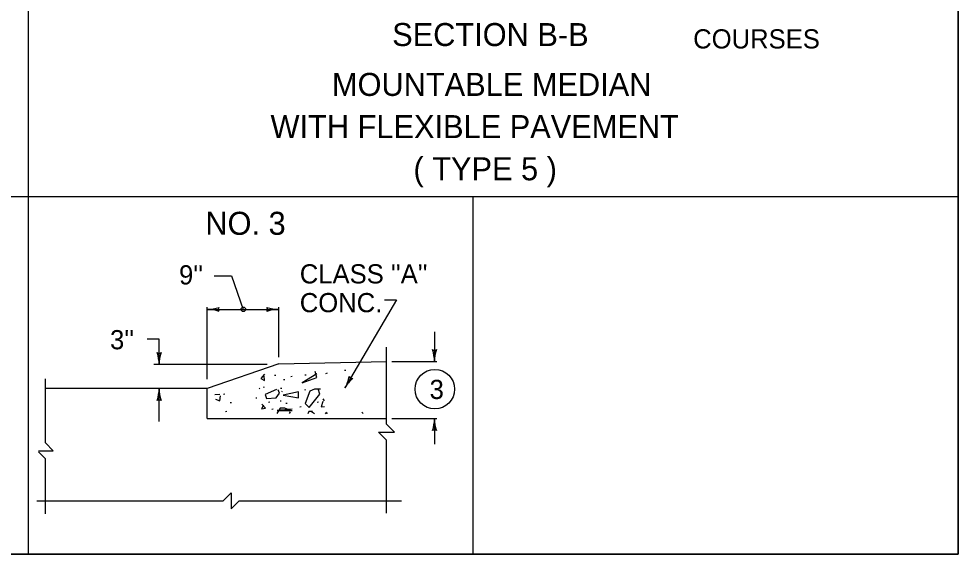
# Model space of a CAD drawing. Extents: x 1007 to 1035.5, y 1000.5 to 1021.5.
# Drawn here: x 1025.69 to 1035.5, y 1000.5 to 1006.08 of the extents above; entities that cross this region are included whole.
import ezdxf

# ---------------------------------------------------------------- set-up
doc = ezdxf.new("R2010")
doc.units = 0
for name, color, linetype in [('Level 1', 7, 'Continuous'), ('Level 10', 7, 'Continuous'), ('Level 11', 7, 'Continuous')]:
    doc.layers.add(name, color=color, linetype=linetype)

msp = doc.modelspace()

# ---------------------------------------------------------------- linework, layer by layer
at = {"layer": 'Level 1'}
for p, q in [((1025.7913, 1021.5), (1025.7913, 1004.2304)), ((1016.5, 1004.2304), (1030.4369, 1004.2304)), ((1025.7913, 1004.2304), (1025.7913, 1000.5)), ((1027.7339, 1003.4017), (1027.9143, 1003.4017)), ((1027.9143, 1003.4017), (1028.0375, 1003.0535)), ((1029.6366, 1003.1526), (1029.0988, 1002.2359)), ((1029.5116, 1003.1526), (1029.6366, 1003.1526)), ((1027.6594, 1002.326), (1027.6594, 1003.0781)), ((1027.6594, 1003.0535), (1028.1608, 1003.0535)), ((1028.1608, 1003.0535), (1028.4094, 1003.0535)), ((1028.4094, 1002.5548), (1028.4094, 1003.0781)), ((1027.1594, 1002.7417), (1027.0344, 1002.7417)), ((1027.1594, 1002.4773), (1027.1594, 1002.7417)), ((1030.0334, 1002.819), (1030.0334, 1002.5084)), ((1028.2861, 1002.4773), (1027.1048, 1002.4773)), ((1028.4094, 1002.485), (1027.6594, 1002.2273)), ((1028.4094, 1002.485), (1029.5334, 1002.5084)), ((1029.5878, 1002.5084), (1030.0591, 1002.5084)), ((1027.6594, 1002.2273), (1025.9715, 1002.2273)), ((1027.1594, 1001.8848), (1027.1594, 1002.2273)), ((1027.6594, 1001.9139), (1027.6594, 1002.2273)), ((1027.6594, 1001.9139), (1029.5334, 1001.9139)), ((1029.5878, 1001.9139), (1030.0591, 1001.9139)), ((1030.0334, 1001.9139), (1030.0334, 1001.6483))]:
    msp.add_line(p, q, dxfattribs=at)
for points in [[(1029.5334, 1000.9264), (1029.5334, 1001.6886), (1029.4501, 1001.7719), (1029.6168, 1001.7719), (1029.5334, 1001.8553), (1029.5334, 1002.6578)], [(1028.2589, 1002.3773), (1028.2194, 1002.3313), (1028.2589, 1002.3114), (1028.2572, 1002.3575)], [(1028.3781, 1002.3641), (1028.3649, 1002.3624)], [(1028.5475, 1002.352), (1028.5343, 1002.3504)], [(1028.8057, 1002.3813), (1028.6512, 1002.286), (1028.8057, 1002.3436), (1028.7876, 1002.4044)], [(1028.6927, 1002.368), (1028.6795, 1002.3665)], [(1028.9145, 1002.3888), (1028.8948, 1002.3805)], [(1029.1068, 1002.4165), (1029.0936, 1002.4148)], [(1025.9006, 1001.5784), (1026.0548, 1001.5784), (1025.9715, 1001.6618), (1025.9715, 1002.329)], [(1028.2572, 1002.2415), (1028.244, 1002.2398)], [(1028.4709, 1002.3198), (1028.4577, 1002.3181)], [(1027.7922, 1002.1659), (1027.7423, 1002.1638)], [(1027.7938, 1002.1002), (1027.8004, 1002.1512)], [(1027.8459, 1002.1689), (1027.8327, 1002.1672)], [(1028.2113, 1002.23), (1028.2047, 1002.2251)], [(1028.3837, 1002.2193), (1028.2672, 1002.165), (1028.2785, 1002.1223), (1028.3822, 1002.1305), (1028.4166, 1002.1782), (1028.4018, 1002.2159)], [(1028.4387, 1002.2294), (1028.4254, 1002.2278)], [(1028.4479, 1002.1923), (1028.4413, 1002.1955)], [(1028.6142, 1002.1926), (1028.4547, 1002.1598), (1028.6125, 1002.1319), (1028.6142, 1002.1943)], [(1028.6887, 1002.2133), (1028.6754, 1002.2116)], [(1028.8423, 1002.2218), (1028.7814, 1002.2202), (1028.7305, 1002.2004), (1028.6845, 1002.0723), (1028.7255, 1002.0295), (1028.8373, 1002.1675), (1028.8176, 1002.2234)], [(1027.7483, 1002.1174), (1027.7938, 1002.1002)], [(1027.9144, 1002.0801), (1027.9013, 1002.0786)], [(1028.1805, 1002.1286), (1028.1674, 1002.1269)], [(1028.248, 1002.0558), (1028.2284, 1002.0148), (1028.2678, 1002.0247), (1028.2317, 1002.0658)], [(1028.3137, 1002.0842), (1028.3004, 1002.0827)], [(1028.4346, 1002.0963), (1028.4214, 1002.0947)], [(1028.4951, 1002.0721), (1028.4819, 1002.0705)], [(1028.8217, 1002.0842), (1028.8086, 1002.0827)], [(1028.8669, 1002.0936), (1028.8489, 1002.0377), (1028.8854, 1002.0392)], [(1028.8854, 1002.1001), (1028.8718, 1002.1215)], [(1027.8661, 1001.9874), (1027.8529, 1001.9858)], [(1028.3499, 1002.0116), (1028.3368, 1002.0099)], [(1028.4233, 1002.0246), (1028.3893, 1001.9665)], [(1028.5481, 1002.0131), (1028.392, 1002), (1028.5464, 1002)], [(1028.4725, 1002.0246), (1028.4233, 1002.0246)], [(1028.53, 1001.9983), (1028.4725, 1002.0246)], [(1028.5195, 1001.9661), (1028.5317, 1001.9835)], [(1028.6402, 1002.0358), (1028.6271, 1002.0342)], [(1028.7223, 1001.9884), (1028.71, 1001.9655)], [(1028.7584, 1001.9868), (1028.7223, 1001.9884)], [(1028.7814, 1001.9654), (1028.7485, 1001.9852)], [(1028.7813, 1001.9653), (1028.7814, 1001.9654)], [(1028.9061, 1001.9829), (1028.891, 1001.9649)], [(1028.9129, 1001.9703), (1028.8948, 1001.9703)], [(1028.9172, 1001.9649), (1028.9129, 1001.9703)], [(1029.2903, 1001.9687), (1029.2733, 1001.9829)], [(1025.9715, 1000.9201), (1025.9715, 1001.4951), (1025.9002, 1001.5663)], [(1025.8839, 1001.0562), (1027.828, 1001.0562), (1027.9113, 1001.1395), (1027.9113, 1000.9728), (1027.9947, 1001.0562), (1029.69, 1001.0562)]]:
    msp.add_lwpolyline(points, dxfattribs=at)
for centre, radius in [((1028.0375, 1003.0535), 0.0235), ((1030.0368, 1002.2213), 0.2062)]:
    msp.add_circle(centre, radius, dxfattribs=at)
for centre, radius, start, end in [((1027.6594, 1003.4441), 0.3906, 269.98778, 270), ((1027.6594, 1003.4441), 0.3906, 270, 288.66878), ((1027.6594, 1002.6629), 0.3906, 71.34716, 89.99389), ((1027.808, 1003.0535), 0.0312, 138.7746, 220.89129), ((1028.2609, 1003.0535), 0.0312, 318.7746, 40.89129), ((1028.4094, 1002.6629), 0.3906, 90, 108.66878), ((1028.4094, 1003.4441), 0.3906, 251.34716, 269.99389), ((1028.4094, 1002.6629), 0.3906, 89.98778, 90), ((1030.0335, 1002.657), 0.0312, 228.7746, 310.89129), ((1029.6428, 1002.5084), 0.3906, 0, 18.66878), ((1030.424, 1002.5084), 0.3906, 161.34716, 179.99389), ((1027.1595, 1002.6258), 0.0312, 228.7746, 310.89129), ((1026.7688, 1002.4773), 0.3906, 0, 18.66878), ((1027.55, 1002.4773), 0.3906, 161.34716, 179.99389), ((1026.7688, 1002.4773), 0.3906, 359.98778, 0), ((1029.6428, 1002.5084), 0.3906, 359.98778, 0), ((1028.7619, 1002.4336), 0.3906, 329.60256, 348.27135), ((1029.174, 1002.364), 0.0312, 198.37716, 280.49386), ((1029.4358, 1002.0383), 0.3906, 130.94972, 149.59645), ((1026.7688, 1002.2273), 0.3906, 341.34716, 359.99389), ((1027.55, 1002.2273), 0.3906, 180, 198.66878), ((1027.55, 1002.2273), 0.3906, 179.98778, 180), ((1028.7619, 1002.4336), 0.3906, 329.59034, 329.60256), ((1027.1594, 1002.0787), 0.0312, 48.7746, 130.89129), ((1029.6428, 1001.9139), 0.3906, 341.34716, 359.99389), ((1030.424, 1001.9139), 0.3906, 179.98778, 180), ((1030.424, 1001.9139), 0.3906, 180, 198.66878), ((1030.0334, 1001.7654), 0.0312, 48.7746, 130.89129)]:
    msp.add_arc(centre, radius, start, end, dxfattribs=at)
at = {"layer": 'Level 10'}
for p, q in [((1035.5, 1021.5), (1035.5, 1000.5)), ((1030.4369, 1000.5), (1030.4369, 1004.2304)), ((1030.4369, 1004.2304), (1035.5, 1004.2304)), ((1035.5, 1000.5), (1007, 1000.5))]:
    msp.add_line(p, q, dxfattribs=at)
at = {"layer": 'Level 11'}
msp.add_lwpolyline([(1007, 1000.5), (1035.5, 1000.5), (1035.5, 1021.5), (1007, 1021.5)], close=True, dxfattribs=at)

# ---------------------------------------------------------------- texts
at = {"layer": 'Level 1'}
for s, height, p in [('SECTION B-B', 0.24, (1029.5916, 1005.7998)), ('COURSES', 0.2, (1032.7335, 1005.7747)), ('MOUNTABLE MEDIAN', 0.24, (1028.9632, 1005.2798)), (' WITH FLEXIBLE PAVEMENT', 0.24, (1028.2328, 1004.8398)), ('( TYPE 5 )', 0.24, (1029.8136, 1004.3998)), ('NO. 3', 0.24, (1027.6416, 1003.8311)), ("9''", 0.2, (1027.3668, 1003.3135)), ("CLASS ''A''", 0.2, (1028.6272, 1003.3239)), ('CONC.', 0.2, (1028.6272, 1003.0239)), ("3''", 0.2, (1026.6468, 1002.6373)), ('3', 0.2, (1029.9825, 1002.1188))]:
    msp.add_text(s, height=height, dxfattribs=at).set_placement(p)

doc.saveas('drawing.dxf')
